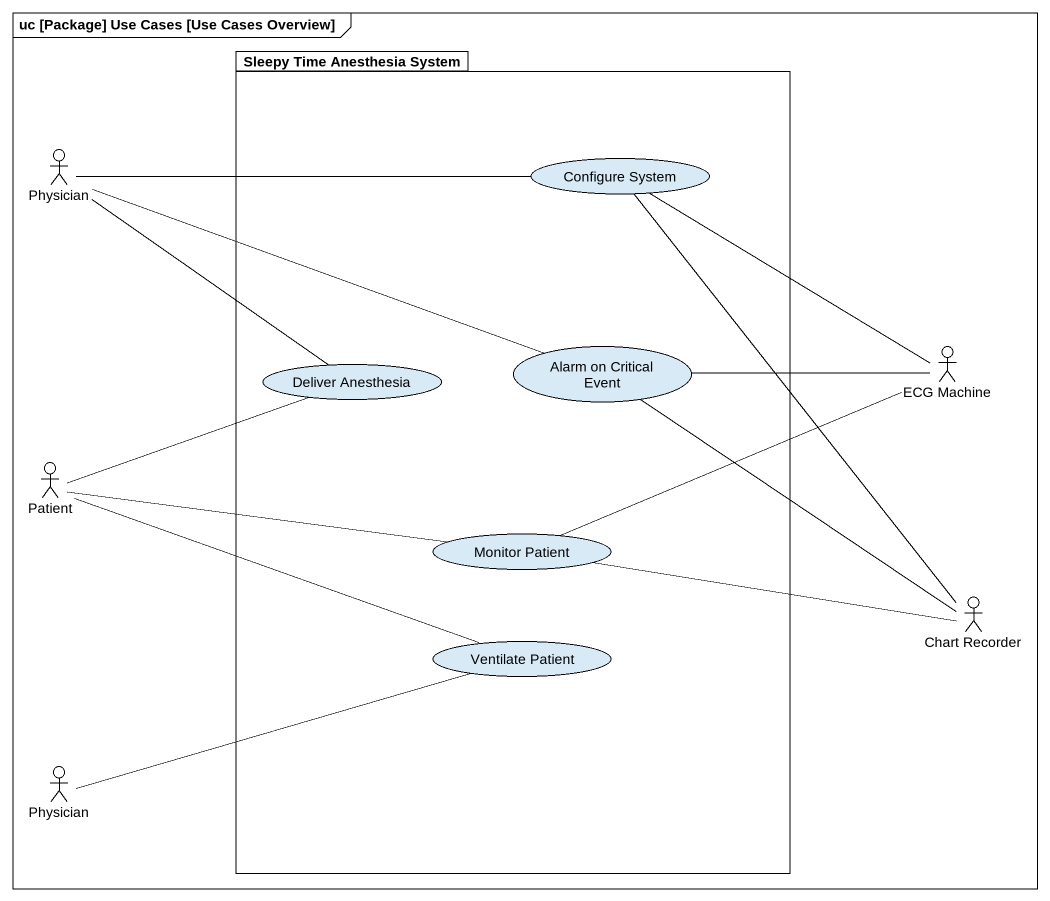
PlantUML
@startuml
mainframe uc [Package] Use Cases [Use Cases Overview]
package "Sleepy Time Anesthesia System" as Sleepy_Time_Anesthesia {
  usecase "Configure System" as Configure_System
  usecase "Deliver Anesthesia" as Deliver_Anesthesia
  usecase "Alarm on Critical Event" as Alarm_on_Critical_Event
  usecase "Monitor Patient" as Monitor_Patient
  usecase "Ventilate Patient" as Ventilate_Patient
}
actor Physician
actor "ECG Machine" as ECG_Machine
actor Patient
actor "Chart Recorder" as Chart_Recorder
actor "Physician" as Physician_2
Physician -right- Configure_System
Physician -- Deliver_Anesthesia
Physician -right- Alarm_on_Critical_Event
Configure_System -- ECG_Machine
Alarm_on_Critical_Event -right- ECG_Machine
Patient -right- Deliver_Anesthesia
Patient -right- Monitor_Patient
Patient -right- Ventilate_Patient
Monitor_Patient -right- ECG_Machine
Monitor_Patient -right- Chart_Recorder
Chart_Recorder -up- Configure_System
Chart_Recorder -up- Alarm_on_Critical_Event
Physician_2 -right- Ventilate_Patient
@enduml
